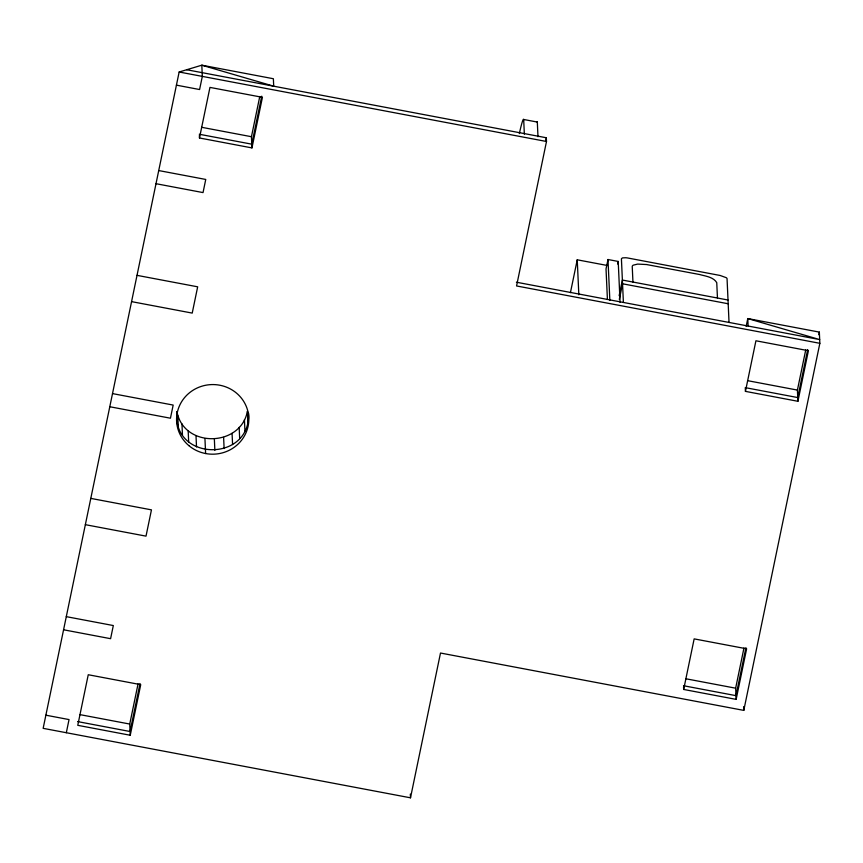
<?xml version="1.0" encoding="UTF-8"?>
<svg xmlns="http://www.w3.org/2000/svg" width="863" height="863" viewBox="0 0 863 863"><rect width="100%" height="100%" fill="white"/><g stroke="black" fill="none" stroke-linecap="round" stroke-linejoin="round"><path stroke-width="1.29" d="M176.904 411.532C171.597 461.306 250.594 462.935 248.598 413.28M176.419 85.146L199.59 89.536L202.32 76.397L201.813 65.189L273.711 86.192L273.366 78.727L201.813 65.189L179.148 72.007L43.15 728.34L410.497 797.811L440.497 653.032L743.787 710.389L819.85 343.312L819.343 332.104L747.779 318.566L746.161 326.376M66.322 732.719L69.04 719.58L45.868 715.19M199.472 137.983L209.957 87.4L262.428 97.325L251.953 147.907L199.472 137.983L199.364 135.491M130.248 735.254L140.734 684.661L88.253 674.737L77.767 725.319L130.248 735.254L129.741 724.046L138.069 683.83M251.953 147.907L251.446 136.71L259.774 96.494M140.022 683.518L130.076 731.511L77.605 721.587M261.726 96.181L251.78 144.175L199.299 134.25M545.783 140.378L546.322 137.756L186.699 69.741M546.322 137.756L546.495 141.489L516.559 285.955L819.85 343.312M570.432 292.654L577.239 259.806L607.39 265.502M620.076 302.384L618.21 261.446L607.994 259.515L606.031 268.954L607.412 299.321M617.681 264.046L618.21 261.446M619.149 295.642L622.374 280.044L728.016 300.022M619.321 299.375L622.547 283.787L728.189 303.765M683.669 689.461L694.154 638.879L746.635 648.803L736.15 699.386L683.669 689.461L683.561 686.97M745.438 391.371L755.923 340.777L808.404 350.702L797.919 401.295L745.438 391.371L745.276 387.638M736.15 699.386L735.643 688.189L743.971 647.973M797.919 401.295L797.412 390.087L805.74 349.882M745.923 647.66L735.988 695.654L683.507 685.729M807.692 349.569L797.746 397.563L746.581 387.886M818.804 334.715L819.343 332.104M177.001 411.899C183.948 448.242 240.712 447.261 247.454 411.144L247.972 422.352M519.343 133.582A24.779 1.586 -79.3 0 1 523.69 119.482L537.315 122.061L537.983 136.732M179.148 72.007L546.495 141.489M201.586 127.282L251.446 136.71M158.727 170.561L205.75 179.45L203.032 192.589L155.998 183.7M516.398 282.212L819.677 339.58L747.779 318.566L748.113 326.041M747.552 380.659L797.412 390.087M137.012 275.351L197.67 286.818L192.222 313.096L131.564 301.629M112.514 393.604L173.172 405.071L170.443 418.21L109.784 406.743M90.798 498.393L151.457 509.86L146.009 536.139L85.351 524.672M685.794 678.76L735.643 688.189M66.289 616.646L113.323 625.546L110.593 638.685L63.571 629.785M79.881 714.618L129.741 724.046M729.03 322.438L727.056 278.738A7.702 2.017 11.7 0 0 726.258 277.692L720.141 275.47L628.135 258.069A6.613 1.726 11.7 0 0 625.761 257.746L622.45 257.897L621.414 258.76L623.399 302.449M743.615 706.657L743.787 710.389M717.455 298.026L716.754 282.665C713.399 276.947 705.405 276.16 699.494 274.499L646.549 264.542L637.638 264.089L633.237 265.168A19.364 5.059 11.7 0 0 632.245 266.689L632.946 282.05M607.994 259.515L609.85 300.453M577.239 259.806L578.836 294.801M523.69 119.482L524.348 134.153M410.335 794.079L410.497 797.811M244.423 419.763L244.93 430.961M239.17 427.325L239.677 438.533M232.071 433.334L232.579 444.542M223.614 437.379L224.121 448.587M214.358 439.181L214.865 450.378M204.941 438.609L205.621 453.539M196.009 435.707L196.516 446.905M188.166 430.68L188.673 441.878M181.953 423.862L182.46 435.06M177.789 415.718L178.296 426.926M536.991 121.942A24.779 1.586 -79.3 0 1 537.315 122.061M188.846 445.61A36.138 34.811 -2.6 0 0 248.134 426.085A36.138 34.811 -2.6 0 0 201.111 386.441A36.138 34.811 -2.6 0 0 188.846 445.61"/></g></svg>
